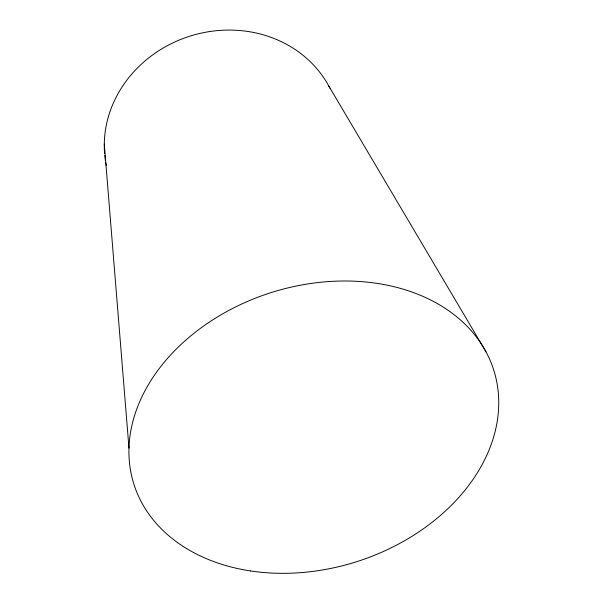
<?xml version="1.0" encoding="UTF-8"?>
<svg xmlns="http://www.w3.org/2000/svg" width="603" height="603" viewBox="0 0 603 603"><rect width="100%" height="100%" fill="white"/><g stroke="black" fill="none" stroke-linecap="round" stroke-linejoin="round"><path stroke-width="0.9" d="M328.65 85.769L485.995 351.813M104.289 144.109L128.974 448.074M106.347 165.606A119.206 108.223 -17.6 0 1 105.819 162.87M105.367 160.104A119.206 108.223 -17.6 0 1 104.786 155.438M104.613 153.561A119.206 108.223 -17.6 0 1 192.952 35.23A119.206 108.223 -17.6 0 1 329.962 88.242M250.727 570.973A188.754 141.177 -17.6 0 0 495.907 377.938A188.754 141.177 -17.6 0 0 194.852 332.592A188.754 141.177 -17.6 0 0 250.727 570.973"/></g></svg>
